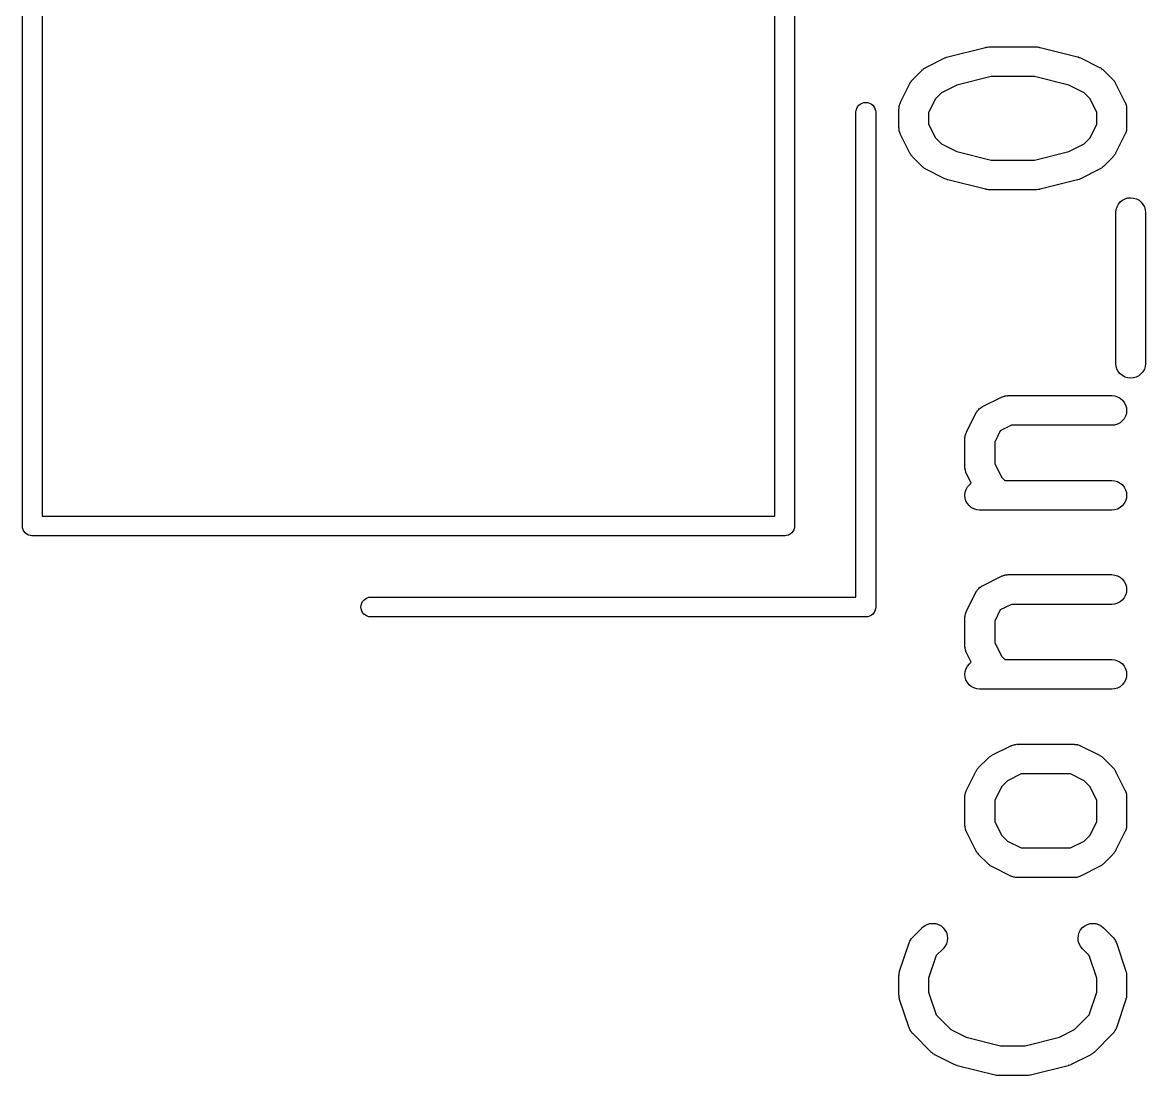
# Model space of a CAD drawing. Extents: x 118.6 to 187.3, y -130.9 to -41.9.
# Drawn here: x 171.07 to 176.74, y -77.67 to -72.35 of the extents above; entities that cross this region are included whole.
import ezdxf

# ---------------------------------------------------------------- set-up
doc = ezdxf.new("R2010")
doc.units = 0
doc.layers.add('BLACK', color=7, linetype='CONTINUOUS')

msp = doc.modelspace()

# ---------------------------------------------------------------- linework, layer by layer
at = {"layer": 'BLACK', "linetype": 'CONTINUOUS'}
for p, q in [((171.07, -74.8875), (171.07, -67.3924)), ((174.97, -67.3924), (174.97, -74.8876)), ((171.17, -67.44), (171.17, -74.84)), ((174.87, -74.84), (174.87, -67.44)), ((175.745, -72.5196), (175.935, -72.472)), ((175.935, -72.472), (175.936, -72.4718)), ((175.936, -72.4718), (175.937, -72.4716)), ((175.937, -72.4716), (175.939, -72.4712)), ((175.939, -72.4712), (175.945, -72.4706)), ((175.945, -72.4706), (175.951, -72.4698)), ((175.951, -72.4698), (175.952, -72.4699)), ((175.952, -72.4699), (175.953, -72.4698)), ((175.953, -72.4698), (176.191, -72.4698)), ((176.191, -72.4698), (176.192, -72.4698)), ((176.192, -72.4698), (176.194, -72.4699)), ((176.194, -72.4699), (176.195, -72.4699)), ((176.195, -72.4699), (176.201, -72.4707)), ((176.201, -72.4707), (176.207, -72.4714)), ((176.207, -72.4714), (176.208, -72.4718)), ((176.208, -72.4718), (176.21, -72.472)), ((176.21, -72.472), (176.4, -72.5196)), ((175.634, -72.5729), (175.729, -72.5253)), ((175.729, -72.5253), (175.73, -72.5248)), ((175.73, -72.5248), (175.731, -72.5247)), ((175.731, -72.5245), (175.737, -72.5222)), ((175.731, -72.5247), (175.731, -72.5245)), ((175.737, -72.5222), (175.744, -72.5198)), ((175.744, -72.5197), (175.745, -72.5196)), ((175.744, -72.5198), (175.744, -72.5197)), ((176.4, -72.5196), (176.401, -72.5199)), ((176.401, -72.5199), (176.401, -72.52)), ((176.401, -72.52), (176.402, -72.5201)), ((176.402, -72.5201), (176.408, -72.5226)), ((176.408, -72.5226), (176.415, -72.525)), ((176.415, -72.525), (176.415, -72.5252)), ((176.415, -72.5252), (176.415, -72.5253)), ((176.415, -72.5253), (176.511, -72.5729)), ((175.567, -72.6346), (175.615, -72.587)), ((175.615, -72.5862), (175.619, -72.5836)), ((175.615, -72.587), (175.615, -72.5862)), ((175.619, -72.5836), (175.622, -72.5807)), ((175.622, -72.5807), (175.624, -72.579)), ((175.624, -72.579), (175.627, -72.5771)), ((175.627, -72.5771), (175.631, -72.5752)), ((175.631, -72.5752), (175.634, -72.5729)), ((176.511, -72.5729), (176.512, -72.5734)), ((176.512, -72.5734), (176.515, -72.5757)), ((176.515, -72.5757), (176.519, -72.5777)), ((176.519, -72.5777), (176.521, -72.5797)), ((176.521, -72.5797), (176.524, -72.5814)), ((176.524, -72.5814), (176.527, -72.5843)), ((176.527, -72.5843), (176.53, -72.587)), ((176.53, -72.587), (176.578, -72.6346)), ((175.505, -72.7493), (175.553, -72.6541)), ((175.553, -72.6531), (175.556, -72.6496)), ((175.553, -72.6541), (175.553, -72.6531)), ((175.556, -72.6496), (175.558, -72.6459)), ((175.558, -72.6459), (175.56, -72.6435)), ((175.56, -72.6435), (175.561, -72.6409)), ((175.561, -72.6409), (175.564, -72.6378)), ((175.564, -72.6378), (175.567, -72.6346)), ((175.789, -72.6631), (175.712, -72.7016)), ((175.963, -72.6198), (175.789, -72.6631)), ((176.182, -72.6198), (175.963, -72.6198)), ((176.356, -72.6631), (176.182, -72.6198)), ((176.433, -72.7016), (176.356, -72.6631)), ((176.578, -72.6346), (176.579, -72.6353)), ((176.579, -72.6353), (176.581, -72.6386)), ((176.581, -72.6386), (176.584, -72.6417)), ((176.584, -72.6417), (176.586, -72.6443)), ((176.586, -72.6443), (176.588, -72.6468)), ((176.588, -72.6468), (176.59, -72.6505)), ((176.59, -72.6505), (176.592, -72.6541)), ((176.592, -72.6541), (176.639, -72.7493)), ((175.712, -72.7016), (175.682, -72.732)), ((176.463, -72.732), (176.433, -72.7016)), ((175.281, -72.7902), (175.284, -72.7808)), ((175.284, -72.7808), (175.288, -72.7721)), ((175.288, -72.7721), (175.294, -72.7645)), ((175.294, -72.7645), (175.302, -72.7582)), ((175.302, -72.7582), (175.311, -72.7536)), ((175.311, -72.7536), (175.32, -72.7507)), ((175.32, -72.7507), (175.33, -72.7498)), ((175.33, -72.7498), (175.34, -72.7507)), ((175.34, -72.7507), (175.349, -72.7536)), ((175.349, -72.7536), (175.358, -72.7582)), ((175.358, -72.7582), (175.366, -72.7645)), ((175.366, -72.7645), (175.372, -72.7721)), ((175.372, -72.7721), (175.376, -72.7808)), ((175.376, -72.7808), (175.379, -72.7902)), ((175.497, -72.7818), (175.498, -72.7796)), ((175.497, -72.7829), (175.497, -72.7818)), ((175.497, -72.8781), (175.497, -72.7829)), ((175.498, -72.7724), (175.499, -72.7673)), ((175.498, -72.7774), (175.498, -72.7724)), ((175.498, -72.7796), (175.498, -72.7774)), ((175.499, -72.7673), (175.5, -72.7652)), ((175.5, -72.763), (175.502, -72.7582)), ((175.5, -72.7652), (175.5, -72.763)), ((175.502, -72.7582), (175.503, -72.7533)), ((175.503, -72.7533), (175.505, -72.7514)), ((175.505, -72.7514), (175.505, -72.7493)), ((175.682, -72.732), (175.647, -72.8006)), ((176.497, -72.8006), (176.463, -72.732)), ((176.639, -72.7493), (176.64, -72.7503)), ((176.64, -72.7503), (176.641, -72.7523)), ((176.641, -72.7523), (176.642, -72.7543)), ((176.642, -72.7543), (176.643, -72.7592)), ((176.643, -72.7592), (176.645, -72.764)), ((176.645, -72.764), (176.645, -72.7662)), ((176.645, -72.7662), (176.646, -72.7683)), ((176.646, -72.7683), (176.646, -72.7734)), ((176.646, -72.7734), (176.647, -72.7785)), ((176.647, -72.7785), (176.647, -72.7807)), ((176.647, -72.7807), (176.647, -72.7829)), ((176.647, -72.7829), (176.647, -72.8781)), ((175.28, -72.7976), (175.281, -72.7902)), ((175.28, -75.25), (175.28, -72.7976)), ((175.379, -72.7902), (175.38, -72.7976)), ((175.38, -72.7976), (175.38, -75.2976)), ((175.647, -72.8006), (175.647, -72.8604)), ((176.497, -72.8604), (176.497, -72.8006)), ((175.498, -72.8803), (175.497, -72.8781)), ((175.498, -72.8825), (175.498, -72.8803)), ((175.498, -72.8876), (175.498, -72.8825)), ((175.499, -72.8927), (175.498, -72.8876)), ((175.499, -72.8948), (175.499, -72.8927)), ((175.5, -72.897), (175.499, -72.8948)), ((175.502, -72.9018), (175.5, -72.897)), ((175.647, -72.8604), (175.682, -72.9289)), ((176.463, -72.9289), (176.497, -72.8604)), ((176.645, -72.898), (176.643, -72.9028)), ((176.646, -72.8937), (176.645, -72.8958)), ((176.645, -72.8958), (176.645, -72.898)), ((176.647, -72.8835), (176.646, -72.8886)), ((176.646, -72.8886), (176.646, -72.8937)), ((176.647, -72.8781), (176.647, -72.8791)), ((176.647, -72.8791), (176.647, -72.8813)), ((176.647, -72.8813), (176.647, -72.8835)), ((175.503, -72.9067), (175.502, -72.9018)), ((175.504, -72.9086), (175.503, -72.9067)), ((175.505, -72.9107), (175.504, -72.9086)), ((175.505, -72.9116), (175.505, -72.9107)), ((175.553, -73.0069), (175.505, -72.9116)), ((175.682, -72.9289), (175.712, -72.9593)), ((176.433, -72.9593), (176.463, -72.9289)), ((176.639, -72.9116), (176.592, -73.0069)), ((176.64, -72.9096), (176.639, -72.9116)), ((176.641, -72.9076), (176.64, -72.9096)), ((176.643, -72.9028), (176.641, -72.9076)), ((175.555, -73.0104), (175.553, -73.0069)), ((175.557, -73.0142), (175.555, -73.0104)), ((175.712, -72.9593), (175.789, -72.9978)), ((175.789, -72.9978), (175.963, -73.0412)), ((176.182, -73.0412), (176.356, -72.9978)), ((176.356, -72.9978), (176.433, -72.9593)), ((176.589, -73.0113), (176.587, -73.0151)), ((176.591, -73.0078), (176.589, -73.0113)), ((176.592, -73.0069), (176.591, -73.0078)), ((175.559, -73.0166), (175.557, -73.0142)), ((175.561, -73.0193), (175.559, -73.0166)), ((175.564, -73.0223), (175.561, -73.0193)), ((175.566, -73.0256), (175.564, -73.0223)), ((175.567, -73.0264), (175.566, -73.0256)), ((175.615, -73.074), (175.567, -73.0264)), ((175.963, -73.0412), (176.182, -73.0412)), ((176.578, -73.0264), (176.53, -73.074)), ((176.58, -73.0231), (176.578, -73.0264)), ((176.583, -73.0201), (176.58, -73.0231)), ((176.585, -73.0175), (176.583, -73.0201)), ((176.587, -73.0151), (176.585, -73.0175)), ((175.618, -73.0767), (175.615, -73.074)), ((175.621, -73.0796), (175.618, -73.0767)), ((175.623, -73.0813), (175.621, -73.0796)), ((175.626, -73.0833), (175.623, -73.0813)), ((175.63, -73.0853), (175.626, -73.0833)), ((175.633, -73.0876), (175.63, -73.0853)), ((175.634, -73.088), (175.633, -73.0876)), ((175.729, -73.1357), (175.634, -73.088)), ((176.511, -73.088), (176.415, -73.1357)), ((176.514, -73.0858), (176.511, -73.088)), ((176.518, -73.0839), (176.514, -73.0858)), ((176.52, -73.0819), (176.518, -73.0839)), ((176.523, -73.0802), (176.52, -73.0819)), ((176.526, -73.0773), (176.523, -73.0802)), ((176.529, -73.0747), (176.526, -73.0773)), ((176.53, -73.074), (176.529, -73.0747)), ((175.73, -73.1358), (175.729, -73.1357)), ((175.73, -73.136), (175.73, -73.1358)), ((175.736, -73.1384), (175.73, -73.136)), ((175.743, -73.1409), (175.736, -73.1384)), ((175.743, -73.141), (175.743, -73.1409)), ((175.744, -73.1411), (175.743, -73.141)), ((175.745, -73.1413), (175.744, -73.1411)), ((175.935, -73.189), (175.745, -73.1413)), ((176.4, -73.1413), (176.21, -73.189)), ((176.401, -73.1412), (176.4, -73.1412)), ((176.4, -73.1412), (176.4, -73.1413)), ((176.407, -73.1388), (176.401, -73.1412)), ((176.414, -73.1364), (176.407, -73.1388)), ((176.415, -73.1361), (176.414, -73.1362)), ((176.414, -73.1362), (176.414, -73.1364)), ((176.415, -73.1357), (176.415, -73.1361)), ((175.936, -73.1891), (175.935, -73.189)), ((175.938, -73.1896), (175.936, -73.1891)), ((175.944, -73.1902), (175.938, -73.1896)), ((175.95, -73.1911), (175.944, -73.1902)), ((175.951, -73.191), (175.95, -73.1911)), ((175.952, -73.1912), (175.951, -73.191)), ((175.953, -73.1912), (175.952, -73.1912)), ((176.191, -73.1912), (175.953, -73.1912)), ((176.193, -73.1911), (176.191, -73.1912)), ((176.194, -73.1911), (176.193, -73.1911)), ((176.2, -73.1903), (176.194, -73.1911)), ((176.206, -73.1898), (176.2, -73.1903)), ((176.207, -73.1894), (176.206, -73.1898)), ((176.209, -73.1892), (176.207, -73.1894)), ((176.21, -73.189), (176.209, -73.1892)), ((176.627, -73.2439), (176.64, -73.2371)), ((176.64, -73.2371), (176.654, -73.233)), ((176.654, -73.233), (176.668, -73.2317)), ((176.668, -73.2317), (176.683, -73.2332)), ((176.683, -73.2332), (176.697, -73.2375)), ((176.697, -73.2375), (176.71, -73.2445)), ((176.593, -73.3056), (176.594, -73.2911)), ((176.594, -73.2911), (176.599, -73.2771)), ((176.599, -73.2771), (176.606, -73.2643)), ((176.606, -73.2643), (176.615, -73.2531)), ((176.615, -73.2531), (176.627, -73.2439)), ((176.71, -73.2445), (176.721, -73.2538)), ((176.721, -73.2538), (176.73, -73.2652)), ((176.73, -73.2652), (176.737, -73.2781)), ((176.737, -73.2781), (176.741, -73.2921)), ((176.741, -73.2921), (176.743, -73.3067)), ((176.593, -73.3067), (176.593, -73.3056)), ((176.593, -74.0686), (176.593, -73.3067)), ((176.743, -73.3067), (176.743, -74.0686)), ((176.594, -74.0831), (176.593, -74.0686)), ((176.598, -74.0972), (176.594, -74.0831)), ((176.741, -74.0842), (176.737, -74.0981)), ((176.743, -74.0696), (176.741, -74.0842)), ((176.743, -74.0686), (176.743, -74.0696)), ((176.605, -74.1101), (176.598, -74.0972)), ((176.614, -74.1214), (176.605, -74.1101)), ((176.626, -74.1307), (176.614, -74.1214)), ((176.639, -74.1377), (176.626, -74.1307)), ((176.653, -74.142), (176.639, -74.1377)), ((176.667, -74.1436), (176.653, -74.142)), ((176.682, -74.1422), (176.667, -74.1436)), ((176.696, -74.1381), (176.682, -74.1422)), ((176.709, -74.1313), (176.696, -74.1381)), ((176.72, -74.1222), (176.709, -74.1313)), ((176.73, -74.1109), (176.72, -74.1222)), ((176.737, -74.0981), (176.73, -74.1109)), ((175.92, -74.2872), (176.015, -74.2396)), ((176.015, -74.2396), (176.016, -74.2391)), ((176.016, -74.2391), (176.018, -74.2384)), ((176.018, -74.2384), (176.02, -74.2373)), ((176.02, -74.2373), (176.025, -74.2358)), ((176.025, -74.2358), (176.03, -74.2341)), ((176.03, -74.2341), (176.032, -74.2337)), ((176.032, -74.2337), (176.034, -74.2331)), ((176.034, -74.2331), (176.039, -74.2326)), ((176.039, -74.2326), (176.044, -74.2318)), ((176.044, -74.2318), (176.046, -74.2319)), ((176.046, -74.2319), (176.049, -74.2317)), ((176.049, -74.2317), (176.572, -74.2317)), ((176.572, -74.2317), (176.573, -74.2317)), ((176.573, -74.2317), (176.588, -74.2333)), ((176.588, -74.2333), (176.602, -74.2377)), ((176.602, -74.2377), (176.615, -74.2448)), ((176.615, -74.2448), (176.626, -74.2542)), ((176.626, -74.2542), (176.635, -74.2656)), ((175.888, -74.317), (175.892, -74.3123)), ((175.892, -74.3123), (175.895, -74.3075)), ((175.895, -74.3075), (175.896, -74.3064)), ((175.896, -74.3064), (175.897, -74.305)), ((175.897, -74.305), (175.901, -74.3011)), ((175.901, -74.3011), (175.905, -74.297)), ((175.905, -74.297), (175.906, -74.2961)), ((175.906, -74.2961), (175.907, -74.295)), ((175.907, -74.295), (175.912, -74.292)), ((175.912, -74.292), (175.917, -74.2887)), ((175.917, -74.2887), (175.918, -74.2881)), ((175.918, -74.2881), (175.92, -74.2872)), ((176.635, -74.2656), (176.642, -74.2786)), ((176.642, -74.2786), (176.646, -74.2926)), ((176.646, -74.2926), (176.647, -74.3072)), ((176.647, -74.3072), (176.646, -74.3217)), ((175.839, -74.416), (175.886, -74.3207)), ((175.886, -74.3207), (175.887, -74.3198)), ((175.887, -74.3198), (175.888, -74.3184)), ((175.888, -74.3184), (175.888, -74.317)), ((176.614, -74.3691), (176.601, -74.376)), ((176.625, -74.3599), (176.614, -74.3691)), ((176.635, -74.3486), (176.625, -74.3599)), ((176.642, -74.3357), (176.635, -74.3486)), ((176.646, -74.3217), (176.642, -74.3357)), ((175.833, -74.4297), (175.835, -74.4249)), ((175.833, -74.4318), (175.833, -74.4297)), ((175.835, -74.4249), (175.837, -74.42)), ((175.837, -74.42), (175.838, -74.418)), ((175.838, -74.418), (175.839, -74.416)), ((176.009, -74.4102), (175.981, -74.4672)), ((176.066, -74.3817), (176.009, -74.4102)), ((176.572, -74.3817), (176.066, -74.3817)), ((176.587, -74.3802), (176.572, -74.3817)), ((176.601, -74.376), (176.587, -74.3802)), ((175.831, -74.4441), (175.832, -74.439)), ((175.831, -74.4463), (175.831, -74.4441)), ((175.831, -74.4485), (175.831, -74.4463)), ((175.831, -74.4495), (175.831, -74.4485)), ((175.831, -74.5924), (175.831, -74.4495)), ((175.832, -74.4339), (175.833, -74.4318)), ((175.832, -74.439), (175.832, -74.4339)), ((175.981, -74.4672), (175.981, -74.5747)), ((175.831, -74.5946), (175.831, -74.5924)), ((175.831, -74.5968), (175.831, -74.5946)), ((175.832, -74.6018), (175.831, -74.5968)), ((175.981, -74.5747), (176.015, -74.6432)), ((175.832, -74.6069), (175.832, -74.6018)), ((175.833, -74.6091), (175.832, -74.6069)), ((175.833, -74.6112), (175.833, -74.6091)), ((175.835, -74.6161), (175.833, -74.6112)), ((175.836, -74.621), (175.835, -74.6161)), ((175.837, -74.6229), (175.836, -74.621)), ((175.838, -74.625), (175.837, -74.6229)), ((175.839, -74.6259), (175.838, -74.625)), ((175.863, -74.674), (175.839, -74.6259)), ((176.015, -74.6432), (176.032, -74.6602)), ((175.832, -74.7202), (175.837, -74.7062)), ((175.837, -74.7062), (175.844, -74.6933)), ((175.844, -74.6933), (175.853, -74.682)), ((175.853, -74.682), (175.863, -74.674)), ((176.032, -74.6602), (176.572, -74.6602)), ((176.572, -74.6602), (176.573, -74.6602)), ((176.573, -74.6602), (176.588, -74.6619)), ((176.588, -74.6619), (176.602, -74.6663)), ((176.602, -74.6663), (176.615, -74.6734)), ((176.615, -74.6734), (176.626, -74.6828)), ((176.626, -74.6828), (176.635, -74.6942)), ((176.635, -74.6942), (176.642, -74.7071)), ((176.642, -74.7071), (176.646, -74.7212)), ((175.831, -74.7347), (175.832, -74.7202)), ((175.832, -74.7493), (175.831, -74.7347)), ((175.836, -74.7633), (175.832, -74.7493)), ((175.843, -74.7763), (175.836, -74.7633)), ((176.642, -74.7643), (176.635, -74.7772)), ((176.646, -74.7503), (176.642, -74.7643)), ((176.646, -74.7212), (176.647, -74.7358)), ((176.647, -74.7358), (176.646, -74.7503)), ((175.852, -74.7877), (175.843, -74.7763)), ((175.863, -74.7971), (175.852, -74.7877)), ((175.876, -74.8042), (175.863, -74.7971)), ((175.89, -74.8086), (175.876, -74.8042)), ((175.905, -74.8102), (175.89, -74.8086)), ((175.906, -74.8102), (175.905, -74.8102)), ((176.572, -74.8102), (175.906, -74.8102)), ((176.587, -74.8088), (176.572, -74.8102)), ((176.601, -74.8046), (176.587, -74.8088)), ((176.614, -74.7977), (176.601, -74.8046)), ((176.625, -74.7885), (176.614, -74.7977)), ((176.635, -74.7772), (176.625, -74.7885)), ((171.17, -74.84), (174.87, -74.84)), ((171.07, -74.89), (171.07, -74.8875)), ((171.071, -74.8998), (171.07, -74.89)), ((171.074, -74.9092), (171.071, -74.8998)), ((171.078, -74.9179), (171.074, -74.9092)), ((171.084, -74.9255), (171.078, -74.9179)), ((171.092, -74.9318), (171.084, -74.9255)), ((171.101, -74.9364), (171.092, -74.9318)), ((171.11, -74.9393), (171.101, -74.9364)), ((171.118, -74.94), (171.11, -74.9393)), ((171.12, -74.9402), (171.118, -74.94)), ((171.122, -74.94), (171.12, -74.9402)), ((174.918, -74.94), (171.122, -74.94)), ((174.92, -74.9402), (174.918, -74.94)), ((174.922, -74.94), (174.92, -74.9402)), ((174.93, -74.9393), (174.922, -74.94)), ((174.939, -74.9364), (174.93, -74.9393)), ((174.948, -74.9318), (174.939, -74.9364)), ((174.956, -74.9255), (174.948, -74.9318)), ((174.962, -74.9179), (174.956, -74.9255)), ((174.966, -74.9092), (174.962, -74.9179)), ((174.969, -74.8998), (174.966, -74.9092)), ((174.97, -74.89), (174.969, -74.8998)), ((174.97, -74.8876), (174.97, -74.89)), ((175.92, -75.192), (176.015, -75.1443)), ((176.015, -75.1443), (176.016, -75.1439)), ((176.016, -75.1439), (176.018, -75.1431)), ((176.018, -75.1431), (176.02, -75.1421)), ((176.02, -75.1421), (176.025, -75.1406)), ((176.025, -75.1406), (176.03, -75.1388)), ((176.03, -75.1388), (176.032, -75.1385)), ((176.032, -75.1385), (176.034, -75.1379)), ((176.034, -75.1379), (176.039, -75.1374)), ((176.039, -75.1374), (176.044, -75.1366)), ((176.044, -75.1366), (176.046, -75.1366)), ((176.046, -75.1366), (176.049, -75.1364)), ((176.049, -75.1364), (176.572, -75.1364)), ((176.572, -75.1364), (176.573, -75.1364)), ((176.573, -75.1364), (176.588, -75.1381)), ((176.588, -75.1381), (176.602, -75.1425)), ((176.602, -75.1425), (176.615, -75.1495)), ((176.615, -75.1495), (176.626, -75.159)), ((176.626, -75.159), (176.635, -75.1704)), ((175.887, -75.2246), (175.888, -75.2232)), ((175.888, -75.2217), (175.892, -75.2171)), ((175.888, -75.2232), (175.888, -75.2217)), ((175.892, -75.2171), (175.895, -75.2123)), ((175.895, -75.2123), (175.896, -75.2111)), ((175.896, -75.2111), (175.897, -75.2098)), ((175.897, -75.2098), (175.901, -75.2059)), ((175.901, -75.2059), (175.905, -75.2018)), ((175.905, -75.2018), (175.906, -75.2009)), ((175.906, -75.2009), (175.907, -75.1998)), ((175.907, -75.1998), (175.912, -75.1967)), ((175.912, -75.1967), (175.917, -75.1935)), ((175.917, -75.1935), (175.918, -75.1928)), ((175.918, -75.1928), (175.92, -75.192)), ((176.635, -75.1704), (176.642, -75.1833)), ((176.642, -75.1833), (176.646, -75.1974)), ((176.646, -75.1974), (176.647, -75.212)), ((176.647, -75.212), (176.646, -75.2265)), ((172.784, -75.2808), (172.788, -75.2721)), ((172.788, -75.2721), (172.794, -75.2645)), ((172.794, -75.2645), (172.802, -75.2582)), ((172.802, -75.2582), (172.811, -75.2536)), ((172.811, -75.2536), (172.82, -75.2507)), ((172.82, -75.2507), (172.828, -75.25)), ((172.828, -75.25), (175.28, -75.25)), ((175.839, -75.3207), (175.886, -75.2255)), ((175.886, -75.2255), (175.887, -75.2246)), ((176.614, -75.2739), (176.601, -75.2808)), ((176.625, -75.2646), (176.614, -75.2739)), ((176.635, -75.2534), (176.625, -75.2646)), ((176.642, -75.2405), (176.635, -75.2534)), ((176.646, -75.2265), (176.642, -75.2405)), ((172.78, -75.3), (172.781, -75.2902)), ((172.781, -75.3098), (172.78, -75.3)), ((172.781, -75.2902), (172.784, -75.2808)), ((172.784, -75.3192), (172.781, -75.3098)), ((172.788, -75.3279), (172.784, -75.3192)), ((172.794, -75.3355), (172.788, -75.3279)), ((172.802, -75.3418), (172.794, -75.3355)), ((175.366, -75.3355), (175.358, -75.3418)), ((175.372, -75.3279), (175.366, -75.3355)), ((175.376, -75.3192), (175.372, -75.3279)), ((175.379, -75.3098), (175.376, -75.3192)), ((175.38, -75.3), (175.379, -75.3098)), ((175.38, -75.2976), (175.38, -75.3)), ((175.832, -75.3387), (175.833, -75.3366)), ((175.833, -75.3344), (175.835, -75.3296)), ((175.833, -75.3366), (175.833, -75.3344)), ((175.835, -75.3296), (175.837, -75.3247)), ((175.837, -75.3247), (175.838, -75.3228)), ((175.838, -75.3228), (175.839, -75.3207)), ((176.009, -75.3149), (175.981, -75.372)), ((176.066, -75.2864), (176.009, -75.3149)), ((176.572, -75.2864), (176.066, -75.2864)), ((176.587, -75.285), (176.572, -75.2864)), ((176.601, -75.2808), (176.587, -75.285)), ((172.811, -75.3464), (172.802, -75.3418)), ((172.82, -75.3493), (172.811, -75.3464)), ((172.828, -75.35), (172.82, -75.3493)), ((175.328, -75.35), (172.828, -75.35)), ((175.33, -75.3502), (175.328, -75.35)), ((175.332, -75.35), (175.33, -75.3502)), ((175.34, -75.3493), (175.332, -75.35)), ((175.349, -75.3464), (175.34, -75.3493)), ((175.358, -75.3418), (175.349, -75.3464)), ((175.831, -75.3488), (175.832, -75.3438)), ((175.831, -75.351), (175.831, -75.3488)), ((175.831, -75.3532), (175.831, -75.351)), ((175.831, -75.3543), (175.831, -75.3532)), ((175.831, -75.4971), (175.831, -75.3543)), ((175.832, -75.3438), (175.832, -75.3387)), ((175.981, -75.372), (175.981, -75.4794)), ((175.831, -75.4993), (175.831, -75.4971)), ((175.831, -75.5015), (175.831, -75.4993)), ((175.832, -75.5066), (175.831, -75.5015)), ((175.832, -75.5117), (175.832, -75.5066)), ((175.981, -75.4794), (176.015, -75.548)), ((175.833, -75.5138), (175.832, -75.5117)), ((175.833, -75.516), (175.833, -75.5138)), ((175.835, -75.5208), (175.833, -75.516)), ((175.836, -75.5257), (175.835, -75.5208)), ((175.837, -75.5277), (175.836, -75.5257)), ((175.838, -75.5297), (175.837, -75.5277)), ((175.839, -75.5307), (175.838, -75.5297)), ((175.863, -75.5788), (175.839, -75.5307)), ((176.015, -75.548), (176.032, -75.565)), ((175.832, -75.6249), (175.837, -75.6109)), ((175.837, -75.6109), (175.844, -75.5981)), ((175.844, -75.5981), (175.853, -75.5868)), ((175.853, -75.5868), (175.863, -75.5788)), ((176.032, -75.565), (176.572, -75.565)), ((176.572, -75.565), (176.573, -75.565)), ((176.573, -75.565), (176.588, -75.5666)), ((176.588, -75.5666), (176.602, -75.5711)), ((176.602, -75.5711), (176.615, -75.5781)), ((176.615, -75.5781), (176.626, -75.5875)), ((176.626, -75.5875), (176.635, -75.5989)), ((176.635, -75.5989), (176.642, -75.6119)), ((176.642, -75.6119), (176.646, -75.6259)), ((175.831, -75.6395), (175.832, -75.6249)), ((175.832, -75.6541), (175.831, -75.6395)), ((175.836, -75.6681), (175.832, -75.6541)), ((175.843, -75.6811), (175.836, -75.6681)), ((176.642, -75.6691), (176.635, -75.6819)), ((176.646, -75.6551), (176.642, -75.6691)), ((176.646, -75.6259), (176.647, -75.6405)), ((176.647, -75.6405), (176.646, -75.6551)), ((175.852, -75.6925), (175.843, -75.6811)), ((175.863, -75.7019), (175.852, -75.6925)), ((175.876, -75.7089), (175.863, -75.7019)), ((175.89, -75.7134), (175.876, -75.7089)), ((175.905, -75.715), (175.89, -75.7134)), ((175.906, -75.715), (175.905, -75.715)), ((176.572, -75.715), (175.906, -75.715)), ((176.587, -75.7136), (176.572, -75.715)), ((176.601, -75.7093), (176.587, -75.7136)), ((176.614, -75.7025), (176.601, -75.7093)), ((176.625, -75.6932), (176.614, -75.7025)), ((176.635, -75.6819), (176.625, -75.6932)), ((175.967, -76.0491), (176.063, -76.0015)), ((176.063, -76.0015), (176.064, -76.001)), ((176.064, -76.001), (176.066, -76.0003)), ((176.066, -76.0003), (176.068, -75.9992)), ((176.068, -75.9992), (176.073, -75.9977)), ((176.073, -75.9977), (176.077, -75.996)), ((176.077, -75.996), (176.08, -75.9956)), ((176.08, -75.9956), (176.082, -75.995)), ((176.082, -75.995), (176.087, -75.9945)), ((176.087, -75.9945), (176.092, -75.9937)), ((176.092, -75.9937), (176.094, -75.9938)), ((176.094, -75.9938), (176.096, -75.9936)), ((176.096, -75.9936), (176.382, -75.9936)), ((176.382, -75.9936), (176.383, -75.9936)), ((176.383, -75.9936), (176.385, -75.9938)), ((176.385, -75.9938), (176.387, -75.9938)), ((176.387, -75.9938), (176.392, -75.9946)), ((176.392, -75.9946), (176.397, -75.9952)), ((176.397, -75.9952), (176.4, -75.9959)), ((176.4, -75.9959), (176.402, -75.9963)), ((176.402, -75.9963), (176.407, -75.9981)), ((176.407, -75.9981), (176.411, -75.9996)), ((176.411, -75.9996), (176.413, -76.0007)), ((176.413, -76.0007), (176.415, -76.0015)), ((176.415, -76.0015), (176.511, -76.0491)), ((175.9, -76.1108), (175.948, -76.0632)), ((175.948, -76.0632), (175.949, -76.0624)), ((175.949, -76.0624), (175.952, -76.0598)), ((175.952, -76.0598), (175.955, -76.0569)), ((175.955, -76.0569), (175.958, -76.0552)), ((175.958, -76.0552), (175.96, -76.0533)), ((175.96, -76.0533), (175.964, -76.0514)), ((175.964, -76.0514), (175.967, -76.0491)), ((176.511, -76.0491), (176.512, -76.0496)), ((176.512, -76.0496), (176.515, -76.0519)), ((176.515, -76.0519), (176.519, -76.0539)), ((176.519, -76.0539), (176.521, -76.0558)), ((176.521, -76.0558), (176.524, -76.0575)), ((176.524, -76.0575), (176.527, -76.0605)), ((176.527, -76.0605), (176.53, -76.0632)), ((176.53, -76.0632), (176.578, -76.1108)), ((175.839, -76.2255), (175.886, -76.1303)), ((175.886, -76.1303), (175.887, -76.1293)), ((175.887, -76.1293), (175.889, -76.1258)), ((175.889, -76.1258), (175.891, -76.1221)), ((175.891, -76.1221), (175.893, -76.1197)), ((175.893, -76.1197), (175.895, -76.1171)), ((175.895, -76.1171), (175.898, -76.114)), ((175.898, -76.114), (175.9, -76.1108)), ((176.578, -76.1108), (176.579, -76.1115)), ((176.579, -76.1115), (176.581, -76.1148)), ((176.581, -76.1148), (176.584, -76.1179)), ((176.584, -76.1179), (176.586, -76.1205)), ((176.586, -76.1205), (176.588, -76.123)), ((176.588, -76.123), (176.59, -76.1267)), ((176.59, -76.1267), (176.592, -76.1303)), ((176.592, -76.1303), (176.639, -76.2255)), ((176.045, -76.1778), (176.015, -76.2082)), ((176.114, -76.1436), (176.045, -76.1778)), ((176.364, -76.1436), (176.114, -76.1436)), ((176.433, -76.1778), (176.364, -76.1436)), ((176.463, -76.2082), (176.433, -76.1778)), ((175.832, -76.2435), (175.833, -76.2414)), ((175.832, -76.2485), (175.832, -76.2435)), ((175.833, -76.2392), (175.835, -76.2344)), ((175.833, -76.2414), (175.833, -76.2392)), ((175.835, -76.2344), (175.837, -76.2295)), ((175.837, -76.2295), (175.838, -76.2276)), ((175.838, -76.2276), (175.839, -76.2255)), ((176.015, -76.2082), (175.981, -76.2768)), ((176.497, -76.2768), (176.463, -76.2082)), ((176.639, -76.2255), (176.64, -76.2264)), ((176.64, -76.2264), (176.641, -76.2285)), ((176.641, -76.2285), (176.642, -76.2305)), ((176.642, -76.2305), (176.643, -76.2354)), ((176.643, -76.2354), (176.645, -76.2402)), ((176.645, -76.2402), (176.645, -76.2424)), ((176.645, -76.2424), (176.646, -76.2445)), ((176.646, -76.2445), (176.646, -76.2496)), ((175.831, -76.2536), (175.832, -76.2485)), ((175.831, -76.2558), (175.831, -76.2536)), ((175.831, -76.258), (175.831, -76.2558)), ((175.831, -76.259), (175.831, -76.258)), ((175.831, -76.4019), (175.831, -76.259)), ((175.981, -76.2768), (175.981, -76.3842)), ((176.497, -76.3842), (176.497, -76.2768)), ((176.646, -76.2496), (176.647, -76.2546)), ((176.647, -76.2546), (176.647, -76.2569)), ((176.647, -76.2569), (176.647, -76.259)), ((176.647, -76.259), (176.647, -76.4019)), ((175.831, -76.4041), (175.831, -76.4019)), ((175.831, -76.4063), (175.831, -76.4041)), ((175.832, -76.4114), (175.831, -76.4063)), ((175.832, -76.4165), (175.832, -76.4114)), ((175.981, -76.3842), (176.015, -76.4527)), ((176.463, -76.4527), (176.497, -76.3842)), ((176.647, -76.4074), (176.646, -76.4124)), ((176.646, -76.4124), (176.646, -76.4175)), ((176.647, -76.4019), (176.647, -76.403)), ((176.647, -76.403), (176.647, -76.4051)), ((176.647, -76.4051), (176.647, -76.4074)), ((175.833, -76.4186), (175.832, -76.4165)), ((175.833, -76.4208), (175.833, -76.4186)), ((175.835, -76.4256), (175.833, -76.4208)), ((175.836, -76.4305), (175.835, -76.4256)), ((175.837, -76.4324), (175.836, -76.4305)), ((175.838, -76.4345), (175.837, -76.4324)), ((175.839, -76.4354), (175.838, -76.4345)), ((175.886, -76.5307), (175.839, -76.4354)), ((176.015, -76.4527), (176.045, -76.4831)), ((176.433, -76.4831), (176.463, -76.4527)), ((176.639, -76.4354), (176.592, -76.5307)), ((176.64, -76.4334), (176.639, -76.4354)), ((176.641, -76.4314), (176.64, -76.4334)), ((176.643, -76.4266), (176.641, -76.4314)), ((176.645, -76.4218), (176.643, -76.4266)), ((176.646, -76.4175), (176.645, -76.4196)), ((176.645, -76.4196), (176.645, -76.4218)), ((176.045, -76.4831), (176.114, -76.5174)), ((176.114, -76.5174), (176.364, -76.5174)), ((176.364, -76.5174), (176.433, -76.4831)), ((175.888, -76.5343), (175.886, -76.5307)), ((175.89, -76.538), (175.888, -76.5343)), ((175.892, -76.5404), (175.89, -76.538)), ((175.894, -76.5431), (175.892, -76.5404)), ((175.897, -76.5461), (175.894, -76.5431)), ((175.9, -76.5494), (175.897, -76.5461)), ((175.9, -76.5502), (175.9, -76.5494)), ((175.948, -76.5978), (175.9, -76.5502)), ((176.578, -76.5502), (176.53, -76.5978)), ((176.58, -76.5469), (176.578, -76.5502)), ((176.583, -76.5439), (176.58, -76.5469)), ((176.585, -76.5413), (176.583, -76.5439)), ((176.587, -76.5389), (176.585, -76.5413)), ((176.589, -76.5352), (176.587, -76.5389)), ((176.591, -76.5316), (176.589, -76.5352)), ((176.592, -76.5307), (176.591, -76.5316)), ((175.951, -76.6005), (175.948, -76.5978)), ((175.954, -76.6034), (175.951, -76.6005)), ((175.957, -76.6051), (175.954, -76.6034)), ((175.959, -76.6071), (175.957, -76.6051)), ((175.963, -76.6091), (175.959, -76.6071)), ((175.966, -76.6114), (175.963, -76.6091)), ((175.967, -76.6118), (175.966, -76.6114)), ((176.063, -76.6595), (175.967, -76.6118)), ((176.511, -76.6118), (176.415, -76.6595)), ((176.514, -76.6096), (176.511, -76.6118)), ((176.518, -76.6077), (176.514, -76.6096)), ((176.52, -76.6057), (176.518, -76.6077)), ((176.523, -76.6041), (176.52, -76.6057)), ((176.526, -76.6012), (176.523, -76.6041)), ((176.529, -76.5985), (176.526, -76.6012)), ((176.53, -76.5978), (176.529, -76.5985)), ((176.065, -76.6603), (176.063, -76.6595)), ((176.067, -76.6613), (176.065, -76.6603)), ((176.072, -76.6629), (176.067, -76.6613)), ((176.076, -76.6647), (176.072, -76.6629)), ((176.078, -76.6651), (176.076, -76.6647)), ((176.081, -76.6657), (176.078, -76.6651)), ((176.086, -76.6663), (176.081, -76.6657)), ((176.091, -76.6672), (176.086, -76.6663)), ((176.093, -76.6671), (176.091, -76.6672)), ((176.095, -76.6674), (176.093, -76.6671)), ((176.096, -76.6674), (176.095, -76.6674)), ((176.382, -76.6674), (176.096, -76.6674)), ((176.384, -76.6672), (176.382, -76.6674)), ((176.386, -76.6673), (176.384, -76.6672)), ((176.391, -76.6665), (176.386, -76.6673)), ((176.396, -76.666), (176.391, -76.6665)), ((176.399, -76.6653), (176.396, -76.666)), ((176.401, -76.665), (176.399, -76.6653)), ((176.406, -76.6632), (176.401, -76.665)), ((176.41, -76.6617), (176.406, -76.6632)), ((176.412, -76.6607), (176.41, -76.6617)), ((176.415, -76.6599), (176.412, -76.6607)), ((176.415, -76.6595), (176.415, -76.6599)), ((175.567, -76.9679), (175.615, -76.9203)), ((175.615, -76.9196), (175.627, -76.9104)), ((175.615, -76.9203), (175.615, -76.9196)), ((175.627, -76.9104), (175.64, -76.9037)), ((175.64, -76.9037), (175.654, -76.8996)), ((175.654, -76.8996), (175.668, -76.8983)), ((175.668, -76.8983), (175.683, -76.8999)), ((175.683, -76.8999), (175.697, -76.9043)), ((175.697, -76.9043), (175.71, -76.9113)), ((175.71, -76.9113), (175.721, -76.9207)), ((175.721, -76.9207), (175.73, -76.932)), ((176.415, -76.9312), (176.424, -76.9199)), ((176.424, -76.9199), (176.436, -76.9107)), ((176.436, -76.9107), (176.449, -76.9039)), ((176.449, -76.9039), (176.463, -76.8997)), ((176.463, -76.8997), (176.477, -76.8983)), ((176.477, -76.8983), (176.492, -76.8998)), ((176.492, -76.8998), (176.506, -76.9041)), ((176.506, -76.9041), (176.519, -76.911)), ((176.519, -76.911), (176.53, -76.9203)), ((176.53, -76.9203), (176.578, -76.9679)), ((175.555, -76.983), (175.557, -76.9812)), ((175.557, -76.9812), (175.558, -76.9792)), ((175.558, -76.9792), (175.561, -76.9753)), ((175.561, -76.9753), (175.564, -76.9711)), ((175.564, -76.9711), (175.566, -76.9696)), ((175.566, -76.9696), (175.567, -76.9679)), ((175.73, -76.932), (175.737, -76.945)), ((175.737, -76.945), (175.741, -76.959)), ((175.741, -76.959), (175.743, -76.9736)), ((175.743, -76.9736), (175.741, -76.9882)), ((176.402, -76.9725), (176.404, -76.958)), ((176.403, -76.9871), (176.402, -76.9725)), ((176.404, -76.958), (176.408, -76.944)), ((176.408, -76.944), (176.415, -76.9312)), ((176.578, -76.9679), (176.579, -76.9687)), ((176.579, -76.9687), (176.58, -76.9704)), ((176.58, -76.9704), (176.582, -76.9719)), ((176.582, -76.9719), (176.584, -76.9761)), ((176.584, -76.9761), (176.588, -76.9801)), ((176.588, -76.9801), (176.589, -76.9821)), ((176.589, -76.9821), (176.59, -76.9839)), ((175.501, -77.1401), (175.549, -76.9972)), ((175.549, -76.9962), (175.55, -76.9942)), ((175.549, -76.9972), (175.549, -76.9962)), ((175.55, -76.9942), (175.551, -76.9921)), ((175.551, -76.9921), (175.553, -76.9876)), ((175.553, -76.9876), (175.555, -76.983)), ((175.721, -77.0264), (175.686, -77.0615)), ((175.73, -77.0151), (175.721, -77.0264)), ((175.737, -77.0022), (175.73, -77.0151)), ((175.741, -76.9882), (175.737, -77.0022)), ((176.408, -77.0012), (176.403, -76.9871)), ((176.414, -77.0142), (176.408, -77.0012)), ((176.423, -77.0256), (176.414, -77.0142)), ((176.424, -77.0264), (176.423, -77.0256)), ((176.459, -77.0615), (176.424, -77.0264)), ((176.59, -76.9839), (176.592, -76.9886)), ((176.592, -76.9886), (176.594, -76.9931)), ((176.594, -76.9931), (176.595, -76.9952)), ((176.595, -76.9952), (176.596, -76.9972)), ((176.596, -76.9972), (176.644, -77.1401)), ((175.686, -77.0615), (175.647, -77.176)), ((176.497, -77.176), (176.459, -77.0615)), ((175.498, -77.1544), (175.499, -77.1513)), ((175.499, -77.1482), (175.5, -77.1442)), ((175.499, -77.1513), (175.499, -77.1482)), ((175.5, -77.1442), (175.501, -77.1401)), ((176.644, -77.1401), (176.644, -77.1411)), ((176.644, -77.1411), (176.645, -77.1452)), ((176.645, -77.1452), (176.646, -77.1492)), ((176.646, -77.1492), (176.646, -77.1524)), ((176.646, -77.1524), (176.647, -77.1554)), ((175.497, -77.1628), (175.498, -77.1586)), ((175.497, -77.1638), (175.497, -77.1628)), ((175.497, -77.259), (175.497, -77.1638)), ((175.498, -77.1586), (175.498, -77.1544)), ((175.647, -77.176), (175.647, -77.2469)), ((176.497, -77.2469), (176.497, -77.176)), ((176.647, -77.1554), (176.647, -77.1596)), ((176.647, -77.1596), (176.647, -77.1638)), ((176.647, -77.1638), (176.647, -77.259)), ((175.498, -77.2632), (175.497, -77.259)), ((175.498, -77.2675), (175.498, -77.2632)), ((175.647, -77.2469), (175.686, -77.3614)), ((176.459, -77.3614), (176.497, -77.2469)), ((176.647, -77.259), (176.647, -77.2601)), ((176.647, -77.2601), (176.647, -77.2643)), ((176.647, -77.2643), (176.647, -77.2685)), ((175.499, -77.2705), (175.498, -77.2675)), ((175.499, -77.2736), (175.499, -77.2705)), ((175.5, -77.2776), (175.499, -77.2736)), ((175.501, -77.2818), (175.5, -77.2776)), ((175.501, -77.2828), (175.501, -77.2818)), ((175.549, -77.4256), (175.501, -77.2828)), ((176.644, -77.2828), (176.596, -77.4256)), ((176.646, -77.2746), (176.644, -77.2787)), ((176.644, -77.2787), (176.644, -77.2828)), ((176.647, -77.2685), (176.646, -77.2715)), ((176.646, -77.2715), (176.646, -77.2746)), ((175.686, -77.3614), (175.76, -77.4355)), ((176.385, -77.4355), (176.459, -77.3614)), ((175.55, -77.4276), (175.549, -77.4256)), ((175.55, -77.4298), (175.55, -77.4276)), ((175.553, -77.4343), (175.55, -77.4298)), ((175.555, -77.439), (175.553, -77.4343)), ((175.76, -77.4355), (175.837, -77.474)), ((176.308, -77.474), (176.385, -77.4355)), ((176.592, -77.4352), (176.589, -77.4399)), ((176.594, -77.4307), (176.592, -77.4352)), ((176.595, -77.4286), (176.594, -77.4307)), ((176.596, -77.4266), (176.595, -77.4286)), ((176.596, -77.4256), (176.596, -77.4266)), ((175.556, -77.4408), (175.555, -77.439)), ((175.557, -77.4428), (175.556, -77.4408)), ((175.56, -77.4468), (175.557, -77.4428)), ((175.563, -77.4509), (175.56, -77.4468)), ((175.565, -77.4525), (175.563, -77.4509)), ((175.566, -77.4542), (175.565, -77.4525)), ((175.567, -77.4549), (175.566, -77.4542)), ((175.662, -77.5502), (175.567, -77.4549)), ((175.837, -77.474), (176.01, -77.5174)), ((176.135, -77.5174), (176.308, -77.474)), ((176.578, -77.4549), (176.483, -77.5502)), ((176.579, -77.4532), (176.578, -77.4549)), ((176.581, -77.4517), (176.579, -77.4532)), ((176.584, -77.4476), (176.581, -77.4517)), ((176.587, -77.4436), (176.584, -77.4476)), ((176.588, -77.4417), (176.587, -77.4436)), ((176.589, -77.4399), (176.588, -77.4417)), ((176.01, -77.5174), (176.135, -77.5174)), ((175.665, -77.5528), (175.662, -77.5502)), ((175.668, -77.5558), (175.665, -77.5528)), ((175.671, -77.5575), (175.668, -77.5558)), ((175.674, -77.5595), (175.671, -77.5575)), ((175.677, -77.5615), (175.674, -77.5595)), ((175.681, -77.5637), (175.677, -77.5615)), ((175.682, -77.5642), (175.681, -77.5637)), ((175.777, -77.6118), (175.682, -77.5642)), ((176.463, -77.5642), (176.368, -77.6118)), ((176.467, -77.562), (176.463, -77.5642)), ((176.47, -77.56), (176.467, -77.562)), ((176.473, -77.5581), (176.47, -77.56)), ((176.475, -77.5564), (176.473, -77.5581)), ((176.479, -77.5535), (176.475, -77.5564)), ((176.482, -77.5509), (176.479, -77.5535)), ((176.483, -77.5502), (176.482, -77.5509)), ((175.777, -77.612), (175.777, -77.6118)), ((175.778, -77.6121), (175.777, -77.612)), ((175.784, -77.6146), (175.778, -77.6121)), ((175.791, -77.6171), (175.784, -77.6146)), ((175.791, -77.6173), (175.791, -77.6171)), ((175.791, -77.6171), (175.791, -77.6171)), ((175.792, -77.6175), (175.791, -77.6173)), ((175.983, -77.6651), (175.792, -77.6175)), ((176.352, -77.6175), (176.162, -77.6651)), ((176.353, -77.6174), (176.352, -77.6175)), ((176.36, -77.615), (176.353, -77.6174)), ((176.353, -77.6174), (176.353, -77.6174)), ((176.366, -77.6126), (176.36, -77.615)), ((176.367, -77.6124), (176.366, -77.6126)), ((176.368, -77.6118), (176.367, -77.6123)), ((176.367, -77.6123), (176.367, -77.6124)), ((175.984, -77.6653), (175.983, -77.6651)), ((175.985, -77.6657), (175.984, -77.6653)), ((175.991, -77.6664), (175.985, -77.6657)), ((175.997, -77.6673), (175.991, -77.6664)), ((175.999, -77.6672), (175.997, -77.6673)), ((176, -77.6674), (175.999, -77.6672)), ((176.001, -77.6674), (176, -77.6674)), ((176.144, -77.6674), (176.001, -77.6674)), ((176.145, -77.6672), (176.144, -77.6674)), ((176.146, -77.6673), (176.145, -77.6672)), ((176.152, -77.6665), (176.146, -77.6673)), ((176.158, -77.666), (176.152, -77.6665)), ((176.16, -77.6656), (176.158, -77.666)), ((176.161, -77.6654), (176.16, -77.6656)), ((176.162, -77.6651), (176.161, -77.6654))]:
    msp.add_line(p, q, dxfattribs=at)

doc.saveas('drawing.dxf')
